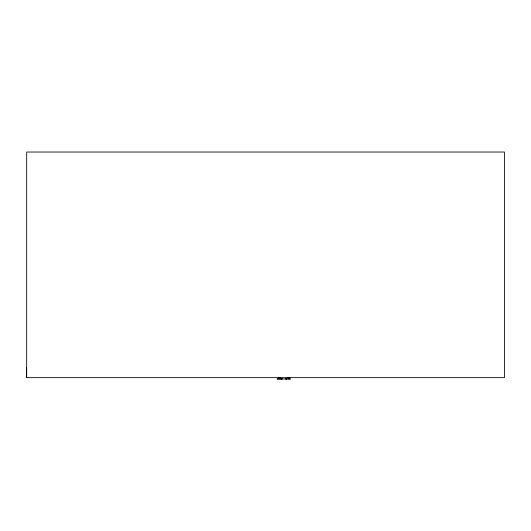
<?xml version="1.0" encoding="UTF-8"?>
<svg xmlns="http://www.w3.org/2000/svg" width="531" height="531" viewBox="0 0 531 531"><rect width="100%" height="100%" fill="white"/><g stroke="black" fill="none" stroke-linecap="round" stroke-linejoin="round"><path stroke-width="0.8" d="M278.456 377.641L280.607 377.647M289.767 377.641L287.709 377.647M282.107 378.961L281.091 378.961L282.306 378.968M285.797 378.968L286.806 378.961L285.592 378.961M287.709 378.968C300.241 378.955 266.303 378.955 280.607 378.968M26.676 377.647L26.676 152.032L504.45 152.032L504.45 377.647L26.55 377.647L26.55 367.558"/></g></svg>
